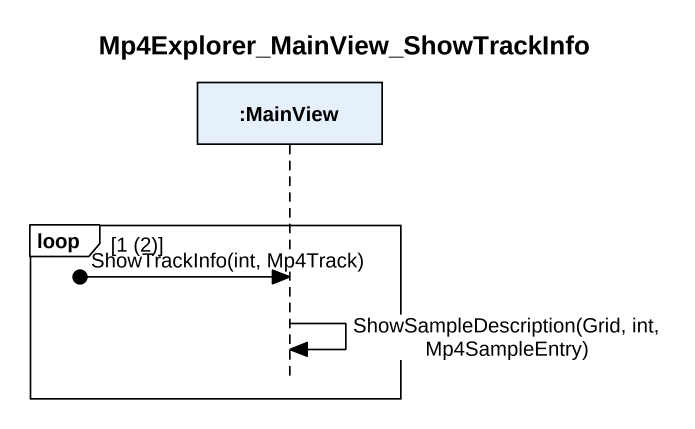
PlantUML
@startuml
title Mp4Explorer_MainView_ShowTrackInfo
hide footbox
participant ":MainView" as MainView

loop 1 (2)
  [o-> MainView : ShowTrackInfo(int, Mp4Track)
  MainView -> MainView : ShowSampleDescription(Grid, int, Mp4SampleEntry)
end
@enduml
